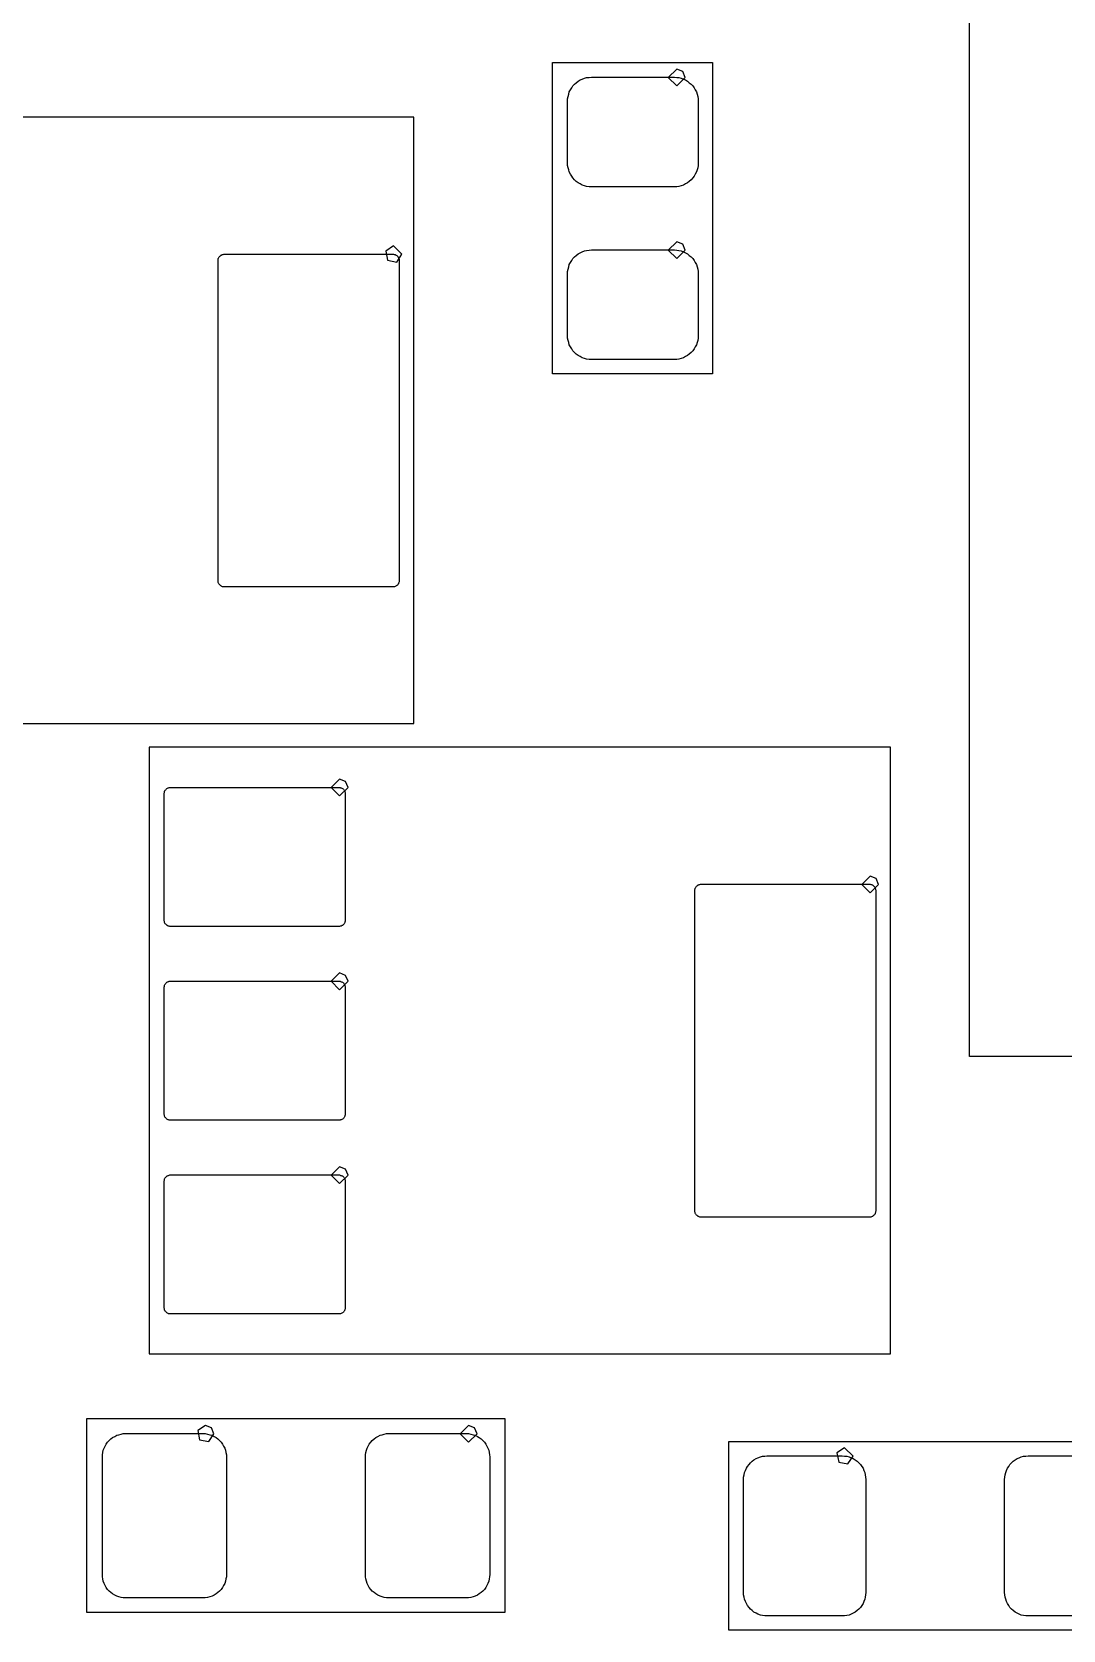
# Model space of a CAD drawing. Extents: x 114 to 258, y 8 to 198.
# Drawn here: x 125.92 to 138.16, y 138.95 to 157.92 of the extents above; entities that cross this region are included whole.
import ezdxf

# ---------------------------------------------------------------- set-up
doc = ezdxf.new("R2010")
doc.units = 0

msp = doc.modelspace()

# ---------------------------------------------------------------- linework, layer by layer
at = {"layer": 'Layer 1', "color": 7}
for points in [[(137.04824, 145.76024), (137.04824, 159.56006)], [(132.09778, 157.55854), (133.9977, 157.55854)], [(132.09778, 153.8603), (132.09778, 157.55854)], [(133.571488, 157.479978), (133.471488, 157.379978), (133.571488, 157.279978), (133.671488, 157.379978), (133.642199, 157.450689), (133.571488, 157.479978), (133.571488, 157.479978)], [(133.9977, 157.55854), (133.9977, 153.8603)], [(132.32384, 157.25628), (132.33908, 157.27914)], [(132.33908, 157.27914), (132.35686, 157.29946)], [(132.35686, 157.29946), (132.37718, 157.31724)], [(132.37718, 157.31724), (132.40004, 157.33502)], [(132.40004, 157.33502), (132.42544, 157.35026)], [(132.42544, 157.35026), (132.4483, 157.36042)], [(132.4483, 157.36042), (132.47624, 157.37058)], [(132.47624, 157.37058), (132.50164, 157.3782)], [(132.50164, 157.3782), (132.52958, 157.38074)], [(132.52958, 157.38074), (132.55752, 157.38328)], [(132.55752, 157.38328), (133.54304, 157.38328)], [(133.54304, 157.38328), (133.57098, 157.38074)], [(133.57098, 157.38074), (133.59638, 157.3782)], [(133.59638, 157.3782), (133.62432, 157.37058)], [(133.62432, 157.37058), (133.64972, 157.36042)], [(133.64972, 157.36042), (133.67512, 157.35026)], [(133.67512, 157.35026), (133.70052, 157.33502)], [(133.70052, 157.33502), (133.72084, 157.31724)], [(133.72084, 157.31724), (133.74116, 157.29946)], [(133.74116, 157.29946), (133.76148, 157.27914)], [(133.76148, 157.27914), (133.77672, 157.25628)], [(132.27558, 157.12674), (132.28066, 157.15468)], [(132.27558, 157.0988), (132.27558, 157.12674)], [(132.27558, 156.36474), (132.27558, 157.0988)], [(132.28066, 157.15468), (132.28828, 157.18262)], [(132.28828, 157.18262), (132.2959, 157.20802)], [(132.2959, 157.20802), (132.3086, 157.23342)], [(132.3086, 157.23342), (132.32384, 157.25628)], [(133.77672, 157.25628), (133.79196, 157.23342)], [(133.79196, 157.23342), (133.80466, 157.20802)], [(133.80466, 157.20802), (133.81228, 157.18262)], [(133.81228, 157.18262), (133.8199, 157.15468)], [(133.8199, 157.15468), (133.82498, 157.12674)], [(133.82498, 157.12674), (133.82498, 157.0988)], [(133.82498, 157.0988), (133.82498, 156.36474)], [(130.44932, 156.9083), (121.64822, 156.9083)], [(130.44932, 149.70994), (130.44932, 156.9083)], [(132.27558, 156.3368), (132.27558, 156.36474)], [(132.28066, 156.30886), (132.27558, 156.3368)], [(133.82498, 156.3368), (133.8199, 156.30886)], [(133.82498, 156.36474), (133.82498, 156.3368)], [(132.28828, 156.28346), (132.28066, 156.30886)], [(132.2959, 156.25806), (132.28828, 156.28346)], [(132.3086, 156.23266), (132.2959, 156.25806)], [(132.32384, 156.20726), (132.3086, 156.23266)], [(132.33908, 156.18694), (132.32384, 156.20726)], [(132.35686, 156.16408), (132.33908, 156.18694)], [(132.37718, 156.1463), (132.35686, 156.16408)], [(132.40004, 156.13106), (132.37718, 156.1463)], [(132.42544, 156.11582), (132.40004, 156.13106)], [(133.70052, 156.13106), (133.67512, 156.11582)], [(133.72084, 156.1463), (133.70052, 156.13106)], [(133.74116, 156.16408), (133.72084, 156.1463)], [(133.76148, 156.18694), (133.74116, 156.16408)], [(133.77672, 156.20726), (133.76148, 156.18694)], [(133.79196, 156.23266), (133.77672, 156.20726)], [(133.80466, 156.25806), (133.79196, 156.23266)], [(133.81228, 156.28346), (133.80466, 156.25806)], [(133.8199, 156.30886), (133.81228, 156.28346)], [(132.4483, 156.10312), (132.42544, 156.11582)], [(132.47624, 156.0955), (132.4483, 156.10312)], [(132.50164, 156.08788), (132.47624, 156.0955)], [(132.52958, 156.0828), (132.50164, 156.08788)], [(132.55752, 156.0828), (132.52958, 156.0828)], [(133.54304, 156.0828), (132.55752, 156.0828)], [(133.57098, 156.0828), (133.54304, 156.0828)], [(133.59638, 156.08788), (133.57098, 156.0828)], [(133.62432, 156.0955), (133.59638, 156.08788)], [(133.64972, 156.10312), (133.62432, 156.0955)], [(133.67512, 156.11582), (133.64972, 156.10312)], [(130.208782, 155.380922), (130.116394, 155.31919), (130.138071, 155.210211), (130.24705, 155.188534), (130.308782, 155.280922), (130.208782, 155.380922), (130.208782, 155.380922)], [(133.571488, 155.429944), (133.471488, 155.329944), (133.571488, 155.229944), (133.671488, 155.329944), (133.642199, 155.400655), (133.571488, 155.429944), (133.571488, 155.429944)], [(128.12522, 155.21412), (128.12776, 155.22174)], [(128.12522, 155.2065), (128.12522, 155.21412)], [(128.12522, 151.40666), (128.12522, 155.2065)], [(128.12776, 155.22936), (128.1303, 155.23698)], [(128.12776, 155.22174), (128.12776, 155.22936)], [(128.1303, 155.23698), (128.13284, 155.24206)], [(128.13284, 155.24206), (128.13792, 155.24968)], [(128.13792, 155.24968), (128.143, 155.25476)], [(128.143, 155.25476), (128.14808, 155.25984)], [(128.14808, 155.25984), (128.15316, 155.26492)], [(128.15316, 155.26492), (128.15824, 155.27)], [(128.15824, 155.27), (128.16586, 155.27254)], [(128.16586, 155.27254), (128.17094, 155.27762)], [(128.17094, 155.27762), (128.17856, 155.28016)], [(128.17856, 155.28016), (128.18618, 155.28016)], [(128.18618, 155.28016), (128.1938, 155.2827)], [(128.1938, 155.2827), (128.19888, 155.2827)], [(128.19888, 155.2827), (130.2004, 155.2827)], [(130.2004, 155.2827), (130.20802, 155.2827)], [(130.20802, 155.2827), (130.21564, 155.28016)], [(130.21564, 155.28016), (130.22072, 155.28016)], [(130.22072, 155.28016), (130.22834, 155.27762)], [(130.22834, 155.27762), (130.23596, 155.27254)], [(130.23596, 155.27254), (130.24104, 155.27)], [(130.24104, 155.27), (130.24866, 155.26492)], [(130.24866, 155.26492), (130.25374, 155.25984)], [(130.25374, 155.25984), (130.25882, 155.25476)], [(130.25882, 155.25476), (130.26136, 155.24968)], [(130.26136, 155.24968), (130.26644, 155.24206)], [(130.26644, 155.24206), (130.26898, 155.23698)], [(130.26898, 155.23698), (130.27152, 155.22936)], [(130.27152, 155.22936), (130.27406, 155.22174)], [(130.27406, 155.22174), (130.27406, 155.21412)], [(130.27406, 155.21412), (130.27406, 155.2065)], [(130.27406, 155.2065), (130.27406, 151.40666)], [(132.2959, 155.15824), (132.3086, 155.18364)], [(132.3086, 155.18364), (132.32384, 155.2065)], [(132.32384, 155.2065), (132.33908, 155.22936)], [(132.33908, 155.22936), (132.35686, 155.24968)], [(132.35686, 155.24968), (132.37718, 155.26746)], [(132.37718, 155.26746), (132.40004, 155.28524)], [(132.40004, 155.28524), (132.42544, 155.29794)], [(132.42544, 155.29794), (132.4483, 155.31064)], [(132.4483, 155.31064), (132.47624, 155.3208)], [(132.47624, 155.3208), (132.50164, 155.32588)], [(132.50164, 155.32588), (132.52958, 155.33096)], [(132.52958, 155.33096), (132.55752, 155.3335)], [(132.55752, 155.3335), (133.54304, 155.3335)], [(133.54304, 155.3335), (133.57098, 155.33096)], [(133.57098, 155.33096), (133.59638, 155.32588)], [(133.59638, 155.32588), (133.62432, 155.3208)], [(133.62432, 155.3208), (133.64972, 155.31064)], [(133.64972, 155.31064), (133.67512, 155.29794)], [(133.67512, 155.29794), (133.70052, 155.28524)], [(133.70052, 155.28524), (133.72084, 155.26746)], [(133.72084, 155.26746), (133.74116, 155.24968)], [(133.74116, 155.24968), (133.76148, 155.22936)], [(133.76148, 155.22936), (133.77672, 155.2065)], [(133.77672, 155.2065), (133.79196, 155.18364)], [(133.79196, 155.18364), (133.80466, 155.15824)], [(132.27558, 155.07696), (132.28066, 155.1049)], [(132.27558, 155.04902), (132.27558, 155.07696)], [(132.27558, 154.31496), (132.27558, 155.04902)], [(132.28066, 155.1049), (132.28828, 155.13284)], [(132.28828, 155.13284), (132.2959, 155.15824)], [(133.80466, 155.15824), (133.81228, 155.13284)], [(133.81228, 155.13284), (133.8199, 155.1049)], [(133.8199, 155.1049), (133.82498, 155.07696)], [(133.82498, 155.07696), (133.82498, 155.04902)], [(133.82498, 155.04902), (133.82498, 154.31496)], [(132.27558, 154.28702), (132.27558, 154.31496)], [(132.28066, 154.25908), (132.27558, 154.28702)], [(132.28828, 154.23368), (132.28066, 154.25908)], [(132.2959, 154.20574), (132.28828, 154.23368)], [(133.81228, 154.23368), (133.80466, 154.20574)], [(133.8199, 154.25908), (133.81228, 154.23368)], [(133.82498, 154.28702), (133.8199, 154.25908)], [(133.82498, 154.31496), (133.82498, 154.28702)], [(132.3086, 154.18288), (132.2959, 154.20574)], [(132.32384, 154.15748), (132.3086, 154.18288)], [(132.33908, 154.13462), (132.32384, 154.15748)], [(132.35686, 154.1143), (132.33908, 154.13462)], [(132.37718, 154.09652), (132.35686, 154.1143)], [(132.40004, 154.08128), (132.37718, 154.09652)], [(132.42544, 154.06604), (132.40004, 154.08128)], [(132.4483, 154.05334), (132.42544, 154.06604)], [(132.47624, 154.04572), (132.4483, 154.05334)], [(132.50164, 154.0381), (132.47624, 154.04572)], [(132.52958, 154.03302), (132.50164, 154.0381)], [(133.59638, 154.0381), (133.57098, 154.03302)], [(133.62432, 154.04572), (133.59638, 154.0381)], [(133.64972, 154.05334), (133.62432, 154.04572)], [(133.67512, 154.06604), (133.64972, 154.05334)], [(133.70052, 154.08128), (133.67512, 154.06604)], [(133.72084, 154.09652), (133.70052, 154.08128)], [(133.74116, 154.1143), (133.72084, 154.09652)], [(133.76148, 154.13462), (133.74116, 154.1143)], [(133.77672, 154.15748), (133.76148, 154.13462)], [(133.79196, 154.18288), (133.77672, 154.15748)], [(133.80466, 154.20574), (133.79196, 154.18288)], [(133.9977, 153.8603), (132.09778, 153.8603)], [(132.55752, 154.03302), (132.52958, 154.03302)], [(133.54304, 154.03302), (132.55752, 154.03302)], [(133.57098, 154.03302), (133.54304, 154.03302)], [(128.12522, 151.39904), (128.12522, 151.40666)], [(128.12776, 151.39396), (128.12522, 151.39904)], [(128.12776, 151.38634), (128.12776, 151.39396)], [(128.1303, 151.37872), (128.12776, 151.38634)], [(130.27152, 151.38634), (130.26898, 151.37872)], [(130.27406, 151.39396), (130.27152, 151.38634)], [(130.27406, 151.40666), (130.27406, 151.39904)], [(130.27406, 151.39904), (130.27406, 151.39396)], [(128.13284, 151.3711), (128.1303, 151.37872)], [(128.13792, 151.36602), (128.13284, 151.3711)], [(128.143, 151.36094), (128.13792, 151.36602)], [(128.14808, 151.35332), (128.143, 151.36094)], [(128.15316, 151.34824), (128.14808, 151.35332)], [(128.15824, 151.3457), (128.15316, 151.34824)], [(128.16586, 151.34062), (128.15824, 151.3457)], [(128.17094, 151.33808), (128.16586, 151.34062)], [(128.17856, 151.33554), (128.17094, 151.33808)], [(128.18618, 151.333), (128.17856, 151.33554)], [(128.1938, 151.333), (128.18618, 151.333)], [(128.19888, 151.333), (128.1938, 151.333)], [(130.2004, 151.333), (128.19888, 151.333)], [(130.20802, 151.333), (130.2004, 151.333)], [(130.21564, 151.333), (130.20802, 151.333)], [(130.22072, 151.33554), (130.21564, 151.333)], [(130.22834, 151.33808), (130.22072, 151.33554)], [(130.23596, 151.34062), (130.22834, 151.33808)], [(130.24104, 151.3457), (130.23596, 151.34062)], [(130.24866, 151.34824), (130.24104, 151.3457)], [(130.25374, 151.35332), (130.24866, 151.34824)], [(130.25882, 151.36094), (130.25374, 151.35332)], [(130.26136, 151.36602), (130.25882, 151.36094)], [(130.26644, 151.3711), (130.26136, 151.36602)], [(130.26898, 151.37872), (130.26644, 151.3711)], [(121.64822, 149.70994), (130.44932, 149.70994)], [(136.10844, 149.43054), (127.30734, 149.43054)], [(127.30734, 149.43054), (127.30734, 142.22964)], [(136.10844, 142.22964), (136.10844, 149.43054)], [(127.49276, 148.91238), (127.49784, 148.92)], [(127.49784, 148.92), (127.50292, 148.92508)], [(127.50292, 148.92508), (127.508, 148.93016)], [(127.508, 148.93016), (127.51308, 148.93524)], [(127.51308, 148.93524), (127.51816, 148.94032)], [(127.51816, 148.94032), (127.52578, 148.94286)], [(127.52578, 148.94286), (127.53086, 148.94794)], [(127.53086, 148.94794), (127.53848, 148.94794)], [(127.53848, 148.94794), (127.5461, 148.95048)], [(127.5461, 148.95048), (127.55372, 148.95302)], [(127.55372, 148.95302), (127.56134, 148.95302)], [(127.56134, 148.95302), (129.56032, 148.95302)], [(129.568702, 149.050988), (129.468702, 148.950988), (129.568702, 148.850988), (129.668702, 148.950988), (129.639413, 149.021699), (129.568702, 149.050988), (129.568702, 149.050988)], [(129.56032, 148.95302), (129.56794, 148.95302)], [(129.56794, 148.95302), (129.57556, 148.95048)], [(129.57556, 148.95048), (129.58064, 148.94794)], [(129.58064, 148.94794), (129.58826, 148.94794)], [(129.58826, 148.94794), (129.59588, 148.94286)], [(129.59588, 148.94286), (129.60096, 148.94032)], [(129.60096, 148.94032), (129.60858, 148.93524)], [(129.60858, 148.93524), (129.61366, 148.93016)], [(129.61366, 148.93016), (129.61874, 148.92508)], [(129.61874, 148.92508), (129.62128, 148.92)], [(129.62128, 148.92), (129.62636, 148.91238)], [(127.48514, 148.88444), (127.48768, 148.89206)], [(127.48514, 148.87682), (127.48514, 148.88444)], [(127.48514, 147.37822), (127.48514, 148.87682)], [(127.48768, 148.89968), (127.49022, 148.9073)], [(127.48768, 148.89206), (127.48768, 148.89968)], [(127.49022, 148.9073), (127.49276, 148.91238)], [(129.62636, 148.91238), (129.6289, 148.9073)], [(129.6289, 148.9073), (129.63144, 148.89968)], [(129.63144, 148.89968), (129.63398, 148.89206)], [(129.63398, 148.89206), (129.63398, 148.88444)], [(129.63398, 148.88444), (129.63398, 148.87682)], [(129.63398, 148.87682), (129.63398, 147.37822)], [(133.80212, 147.77446), (133.8072, 147.77954)], [(133.8072, 147.77954), (133.81228, 147.78462)], [(133.81228, 147.78462), (133.81736, 147.7897)], [(133.81736, 147.7897), (133.82498, 147.79478)], [(133.82498, 147.79478), (133.8326, 147.79732)], [(133.8326, 147.79732), (133.83768, 147.79986)], [(133.83768, 147.79986), (133.8453, 147.79986)], [(133.8453, 147.79986), (133.85292, 147.8024)], [(133.85292, 147.8024), (133.86054, 147.8024)], [(133.86054, 147.8024), (135.85952, 147.8024)], [(135.868664, 147.900876), (135.768664, 147.800876), (135.868664, 147.700876), (135.968664, 147.800876), (135.939375, 147.871587), (135.868664, 147.900876), (135.868664, 147.900876)], [(135.85952, 147.8024), (135.86714, 147.8024)], [(135.86714, 147.8024), (135.87476, 147.79986)], [(135.87476, 147.79986), (135.88238, 147.79986)], [(135.88238, 147.79986), (135.89, 147.79732)], [(135.89, 147.79732), (135.89508, 147.79478)], [(135.89508, 147.79478), (135.9027, 147.7897)], [(135.9027, 147.7897), (135.90778, 147.78462)], [(135.90778, 147.78462), (135.91286, 147.77954)], [(135.91286, 147.77954), (135.91794, 147.77446)], [(133.78434, 147.73382), (133.78688, 147.74144)], [(133.78434, 147.7262), (133.78434, 147.73382)], [(133.78434, 143.92636), (133.78434, 147.7262)], [(133.78688, 147.74144), (133.78942, 147.74906)], [(133.78942, 147.74906), (133.79196, 147.75668)], [(133.79196, 147.75668), (133.7945, 147.76176)], [(133.7945, 147.76176), (133.79704, 147.76938)], [(133.79704, 147.76938), (133.80212, 147.77446)], [(135.91794, 147.77446), (135.92302, 147.76938)], [(135.92302, 147.76938), (135.92556, 147.76176)], [(135.92556, 147.76176), (135.9281, 147.75668)], [(135.9281, 147.75668), (135.93064, 147.74906)], [(135.93064, 147.74906), (135.93318, 147.74144)], [(135.93318, 147.74144), (135.93572, 147.73382)], [(135.93572, 147.73382), (135.93572, 147.7262)], [(135.93572, 147.7262), (135.93572, 143.92636)], [(127.48514, 147.3706), (127.48514, 147.37822)], [(127.48768, 147.36298), (127.48514, 147.3706)], [(127.48768, 147.35536), (127.48768, 147.36298)], [(127.49022, 147.34774), (127.48768, 147.35536)], [(127.49276, 147.34266), (127.49022, 147.34774)], [(127.49784, 147.33504), (127.49276, 147.34266)], [(127.50292, 147.32996), (127.49784, 147.33504)], [(127.508, 147.32488), (127.50292, 147.32996)], [(127.51308, 147.3198), (127.508, 147.32488)], [(127.51816, 147.31472), (127.51308, 147.3198)], [(127.52578, 147.31218), (127.51816, 147.31472)], [(127.53086, 147.3071), (127.52578, 147.31218)], [(127.53848, 147.30456), (127.53086, 147.3071)], [(127.5461, 147.30456), (127.53848, 147.30456)], [(127.55372, 147.30202), (127.5461, 147.30456)], [(127.56134, 147.30202), (127.55372, 147.30202)], [(129.56032, 147.30202), (127.56134, 147.30202)], [(129.56794, 147.30202), (129.56032, 147.30202)], [(129.57556, 147.30456), (129.56794, 147.30202)], [(129.58064, 147.30456), (129.57556, 147.30456)], [(129.58826, 147.3071), (129.58064, 147.30456)], [(129.59588, 147.31218), (129.58826, 147.3071)], [(129.60096, 147.31472), (129.59588, 147.31218)], [(129.60858, 147.3198), (129.60096, 147.31472)], [(129.61366, 147.32488), (129.60858, 147.3198)], [(129.61874, 147.32996), (129.61366, 147.32488)], [(129.62128, 147.33504), (129.61874, 147.32996)], [(129.62636, 147.34266), (129.62128, 147.33504)], [(129.6289, 147.34774), (129.62636, 147.34266)], [(129.63144, 147.35536), (129.6289, 147.34774)], [(129.63398, 147.36298), (129.63144, 147.35536)], [(129.63398, 147.37822), (129.63398, 147.3706)], [(129.63398, 147.3706), (129.63398, 147.36298)], [(127.51308, 146.63654), (127.51816, 146.63908)], [(127.51816, 146.63908), (127.52578, 146.64416)], [(127.52578, 146.64416), (127.53086, 146.6467)], [(127.53086, 146.6467), (127.53848, 146.64924)], [(127.53848, 146.64924), (127.5461, 146.65178)], [(127.5461, 146.65178), (127.55372, 146.65178)], [(127.55372, 146.65178), (127.56134, 146.65178)], [(127.56134, 146.65178), (129.56032, 146.65178)], [(129.568702, 146.751018), (129.468702, 146.651018), (129.568702, 146.551018), (129.668702, 146.651018), (129.639413, 146.721729), (129.568702, 146.751018), (129.568702, 146.751018)], [(129.56032, 146.65178), (129.56794, 146.65178)], [(129.56794, 146.65178), (129.57556, 146.65178)], [(129.57556, 146.65178), (129.58064, 146.64924)], [(129.58064, 146.64924), (129.58826, 146.6467)], [(129.58826, 146.6467), (129.59588, 146.64416)], [(129.59588, 146.64416), (129.60096, 146.63908)], [(129.60096, 146.63908), (129.60858, 146.63654)], [(127.48514, 146.58574), (127.48768, 146.59082)], [(127.48514, 146.57812), (127.48514, 146.58574)], [(127.48514, 145.07698), (127.48514, 146.57812)], [(127.48768, 146.59844), (127.49022, 146.60606)], [(127.48768, 146.59082), (127.48768, 146.59844)], [(127.49022, 146.60606), (127.49276, 146.61368)], [(127.49276, 146.61368), (127.49784, 146.61876)], [(127.49784, 146.61876), (127.50292, 146.62384)], [(127.50292, 146.62384), (127.508, 146.63146)], [(127.508, 146.63146), (127.51308, 146.63654)], [(129.60858, 146.63654), (129.61366, 146.63146)], [(129.61366, 146.63146), (129.61874, 146.62384)], [(129.61874, 146.62384), (129.62128, 146.61876)], [(129.62128, 146.61876), (129.62636, 146.61368)], [(129.62636, 146.61368), (129.6289, 146.60606)], [(129.6289, 146.60606), (129.63144, 146.59844)], [(129.63144, 146.59844), (129.63398, 146.59082)], [(129.63398, 146.59082), (129.63398, 146.58574)], [(129.63398, 146.58574), (129.63398, 146.57812)], [(129.63398, 146.57812), (129.63398, 145.07698)], [(143.74876, 145.76024), (137.04824, 145.76024)], [(127.48514, 145.06936), (127.48514, 145.07698)], [(127.48768, 145.06174), (127.48514, 145.06936)], [(127.48768, 145.05666), (127.48768, 145.06174)], [(127.49022, 145.04904), (127.48768, 145.05666)], [(127.49276, 145.04142), (127.49022, 145.04904)], [(127.49784, 145.03634), (127.49276, 145.04142)], [(127.50292, 145.02872), (127.49784, 145.03634)], [(127.508, 145.02364), (127.50292, 145.02872)], [(127.51308, 145.01856), (127.508, 145.02364)], [(127.51816, 145.01602), (127.51308, 145.01856)], [(127.52578, 145.01094), (127.51816, 145.01602)], [(127.53086, 145.0084), (127.52578, 145.01094)], [(127.53848, 145.00586), (127.53086, 145.0084)], [(127.5461, 145.00332), (127.53848, 145.00586)], [(127.55372, 145.00332), (127.5461, 145.00332)], [(127.56134, 145.00332), (127.55372, 145.00332)], [(129.56032, 145.00332), (127.56134, 145.00332)], [(129.56794, 145.00332), (129.56032, 145.00332)], [(129.57556, 145.00332), (129.56794, 145.00332)], [(129.58064, 145.00586), (129.57556, 145.00332)], [(129.58826, 145.0084), (129.58064, 145.00586)], [(129.59588, 145.01094), (129.58826, 145.0084)], [(129.60096, 145.01602), (129.59588, 145.01094)], [(129.60858, 145.01856), (129.60096, 145.01602)], [(129.61366, 145.02364), (129.60858, 145.01856)], [(129.61874, 145.02872), (129.61366, 145.02364)], [(129.62128, 145.03634), (129.61874, 145.02872)], [(129.62636, 145.04142), (129.62128, 145.03634)], [(129.6289, 145.04904), (129.62636, 145.04142)], [(129.63144, 145.05666), (129.6289, 145.04904)], [(129.63398, 145.06174), (129.63144, 145.05666)], [(129.63398, 145.07698), (129.63398, 145.06936)], [(129.63398, 145.06936), (129.63398, 145.06174)], [(129.568702, 144.450794), (129.468702, 144.350794), (129.568702, 144.250794), (129.668702, 144.350794), (129.639413, 144.421505), (129.568702, 144.450794), (129.568702, 144.450794)], [(127.48514, 144.2845), (127.48768, 144.29212)], [(127.48514, 144.27688), (127.48514, 144.2845)], [(127.48514, 142.77828), (127.48514, 144.27688)], [(127.48768, 144.29974), (127.49022, 144.30736)], [(127.48768, 144.29212), (127.48768, 144.29974)], [(127.49022, 144.30736), (127.49276, 144.31244)], [(127.49276, 144.31244), (127.49784, 144.32006)], [(127.49784, 144.32006), (127.50292, 144.32514)], [(127.50292, 144.32514), (127.508, 144.33022)], [(127.508, 144.33022), (127.51308, 144.3353)], [(127.51308, 144.3353), (127.51816, 144.34038)], [(127.51816, 144.34038), (127.52578, 144.34292)], [(127.52578, 144.34292), (127.53086, 144.34546)], [(127.53086, 144.34546), (127.53848, 144.348)], [(127.53848, 144.348), (127.5461, 144.35054)], [(127.5461, 144.35054), (127.55372, 144.35308)], [(127.55372, 144.35308), (127.56134, 144.35308)], [(127.56134, 144.35308), (129.56032, 144.35308)], [(129.56032, 144.35308), (129.56794, 144.35308)], [(129.56794, 144.35308), (129.57556, 144.35054)], [(129.57556, 144.35054), (129.58064, 144.348)], [(129.58064, 144.348), (129.58826, 144.34546)], [(129.58826, 144.34546), (129.59588, 144.34292)], [(129.59588, 144.34292), (129.60096, 144.34038)], [(129.60096, 144.34038), (129.60858, 144.3353)], [(129.60858, 144.3353), (129.61366, 144.33022)], [(129.61366, 144.33022), (129.61874, 144.32514)], [(129.61874, 144.32514), (129.62128, 144.32006)], [(129.62128, 144.32006), (129.62636, 144.31244)], [(129.62636, 144.31244), (129.6289, 144.30736)], [(129.6289, 144.30736), (129.63144, 144.29974)], [(129.63144, 144.29974), (129.63398, 144.29212)], [(129.63398, 144.29212), (129.63398, 144.2845)], [(129.63398, 144.2845), (129.63398, 144.27688)], [(129.63398, 144.27688), (129.63398, 142.77828)], [(133.78434, 143.92128), (133.78434, 143.92636)], [(133.78688, 143.91366), (133.78434, 143.92128)], [(133.78942, 143.90604), (133.78688, 143.91366)], [(133.79196, 143.89842), (133.78942, 143.90604)], [(133.7945, 143.8908), (133.79196, 143.89842)], [(133.79704, 143.88572), (133.7945, 143.8908)], [(133.80212, 143.88064), (133.79704, 143.88572)], [(133.8072, 143.87556), (133.80212, 143.88064)], [(133.81228, 143.87048), (133.8072, 143.87556)], [(133.81736, 143.8654), (133.81228, 143.87048)], [(133.82498, 143.86032), (133.81736, 143.8654)], [(133.8326, 143.85778), (133.82498, 143.86032)], [(133.83768, 143.85524), (133.8326, 143.85778)], [(133.8453, 143.8527), (133.83768, 143.85524)], [(133.85292, 143.8527), (133.8453, 143.8527)], [(133.86054, 143.8527), (133.85292, 143.8527)], [(135.85952, 143.8527), (133.86054, 143.8527)], [(135.86714, 143.8527), (135.85952, 143.8527)], [(135.87476, 143.8527), (135.86714, 143.8527)], [(135.88238, 143.85524), (135.87476, 143.8527)], [(135.89, 143.85778), (135.88238, 143.85524)], [(135.89508, 143.86032), (135.89, 143.85778)], [(135.9027, 143.8654), (135.89508, 143.86032)], [(135.90778, 143.87048), (135.9027, 143.8654)], [(135.91286, 143.87556), (135.90778, 143.87048)], [(135.91794, 143.88064), (135.91286, 143.87556)], [(135.92302, 143.88572), (135.91794, 143.88064)], [(135.92556, 143.8908), (135.92302, 143.88572)], [(135.9281, 143.89842), (135.92556, 143.8908)], [(135.93064, 143.90604), (135.9281, 143.89842)], [(135.93318, 143.91366), (135.93064, 143.90604)], [(135.93572, 143.92128), (135.93318, 143.91366)], [(135.93572, 143.92636), (135.93572, 143.92128)], [(127.48514, 142.77066), (127.48514, 142.77828)], [(127.48768, 142.76304), (127.48514, 142.77066)], [(127.48768, 142.75542), (127.48768, 142.76304)], [(127.49022, 142.7478), (127.48768, 142.75542)], [(127.49276, 142.74272), (127.49022, 142.7478)], [(127.49784, 142.7351), (127.49276, 142.74272)], [(127.50292, 142.73002), (127.49784, 142.7351)], [(127.508, 142.72494), (127.50292, 142.73002)], [(127.51308, 142.71986), (127.508, 142.72494)], [(127.51816, 142.71478), (127.51308, 142.71986)], [(127.52578, 142.71224), (127.51816, 142.71478)], [(127.53086, 142.70716), (127.52578, 142.71224)], [(127.53848, 142.70462), (127.53086, 142.70716)], [(127.5461, 142.70462), (127.53848, 142.70462)], [(127.55372, 142.70208), (127.5461, 142.70462)], [(127.56134, 142.70208), (127.55372, 142.70208)], [(129.56032, 142.70208), (127.56134, 142.70208)], [(129.56794, 142.70208), (129.56032, 142.70208)], [(129.57556, 142.70462), (129.56794, 142.70208)], [(129.58064, 142.70462), (129.57556, 142.70462)], [(129.58826, 142.70716), (129.58064, 142.70462)], [(129.59588, 142.71224), (129.58826, 142.70716)], [(129.60096, 142.71478), (129.59588, 142.71224)], [(129.60858, 142.71986), (129.60096, 142.71478)], [(129.61366, 142.72494), (129.60858, 142.71986)], [(129.61874, 142.73002), (129.61366, 142.72494)], [(129.62128, 142.7351), (129.61874, 142.73002)], [(129.62636, 142.74272), (129.62128, 142.7351)], [(129.6289, 142.7478), (129.62636, 142.74272)], [(129.63144, 142.75542), (129.6289, 142.7478)], [(129.63398, 142.76304), (129.63144, 142.75542)], [(129.63398, 142.77828), (129.63398, 142.77066)], [(129.63398, 142.77066), (129.63398, 142.76304)], [(127.30734, 142.22964), (136.10844, 142.22964)], [(126.5682, 139.15878), (126.5682, 141.46002)], [(126.5682, 141.46002), (131.52882, 141.46002)], [(127.97536, 141.379934), (127.882972, 141.318202), (127.904649, 141.209223), (128.013628, 141.187546), (128.07536, 141.279934), (128.046071, 141.350645), (127.97536, 141.379934), (127.97536, 141.379934)], [(131.100322, 141.379934), (131.000322, 141.279934), (131.100322, 141.179934), (131.200322, 141.279934), (131.171033, 141.350645), (131.100322, 141.379934), (131.100322, 141.379934)], [(131.52882, 141.46002), (131.52882, 139.15878)], [(126.7841, 141.1349), (126.7968, 141.15776)], [(126.7968, 141.15776), (126.81204, 141.18062)], [(126.81204, 141.18062), (126.83236, 141.20094)], [(126.83236, 141.20094), (126.85268, 141.21872)], [(126.85268, 141.21872), (126.873, 141.2365)], [(126.873, 141.2365), (126.8984, 141.2492)], [(126.8984, 141.2492), (126.92126, 141.2619)], [(126.92126, 141.2619), (126.94666, 141.26952)], [(126.94666, 141.26952), (126.9746, 141.27714)], [(126.9746, 141.27714), (127, 141.28222)], [(127, 141.28222), (127.02794, 141.28222)], [(127.02794, 141.28222), (127.94742, 141.28222)], [(127.94742, 141.28222), (127.97282, 141.28222)], [(127.97282, 141.28222), (128.00076, 141.27714)], [(128.00076, 141.27714), (128.0287, 141.26952)], [(128.0287, 141.26952), (128.0541, 141.2619)], [(128.0541, 141.2619), (128.07696, 141.2492)], [(128.07696, 141.2492), (128.10236, 141.2365)], [(128.10236, 141.2365), (128.12268, 141.21872)], [(128.12268, 141.21872), (128.143, 141.20094)], [(128.143, 141.20094), (128.16078, 141.18062)], [(128.16078, 141.18062), (128.17856, 141.15776)], [(128.17856, 141.15776), (128.19126, 141.1349)], [(129.9083, 141.1349), (129.921, 141.15776)], [(129.921, 141.15776), (129.93878, 141.18062)], [(129.93878, 141.18062), (129.95656, 141.20094)], [(129.95656, 141.20094), (129.97688, 141.21872)], [(129.97688, 141.21872), (129.99974, 141.2365)], [(129.99974, 141.2365), (130.0226, 141.2492)], [(130.0226, 141.2492), (130.048, 141.2619)], [(130.048, 141.2619), (130.0734, 141.26952)], [(130.0734, 141.26952), (130.0988, 141.27714)], [(130.0988, 141.27714), (130.12674, 141.28222)], [(130.12674, 141.28222), (130.15214, 141.28222)], [(130.15214, 141.28222), (131.07162, 141.28222)], [(131.07162, 141.28222), (131.09956, 141.28222)], [(131.09956, 141.28222), (131.12496, 141.27714)], [(131.12496, 141.27714), (131.1529, 141.26952)], [(131.1529, 141.26952), (131.1783, 141.2619)], [(131.1783, 141.2619), (131.2037, 141.2492)], [(131.2037, 141.2492), (131.22656, 141.2365)], [(131.22656, 141.2365), (131.24942, 141.21872)], [(131.24942, 141.21872), (131.26974, 141.20094)], [(131.26974, 141.20094), (131.28752, 141.18062)], [(131.28752, 141.18062), (131.30276, 141.15776)], [(131.30276, 141.15776), (131.318, 141.1349)], [(134.1882, 138.9505), (134.1882, 141.18824)], [(134.1882, 141.18824), (139.08786, 141.18824)], [(126.75108, 141.03076), (126.75616, 141.0587)], [(126.75108, 141.00536), (126.75108, 141.03076)], [(126.75108, 139.6109), (126.75108, 141.00536)], [(126.75616, 141.0587), (126.76124, 141.0841)], [(126.76124, 141.0841), (126.7714, 141.1095)], [(126.7714, 141.1095), (126.7841, 141.1349)], [(128.19126, 141.1349), (128.20396, 141.1095)], [(128.20396, 141.1095), (128.21412, 141.0841)], [(128.21412, 141.0841), (128.2192, 141.0587)], [(128.2192, 141.0587), (128.22428, 141.03076)], [(128.22428, 141.03076), (128.22428, 141.00536)], [(128.22428, 141.00536), (128.22428, 139.6109)], [(129.87528, 141.03076), (129.88036, 141.0587)], [(129.87528, 141.00536), (129.87528, 141.03076)], [(129.87528, 139.6109), (129.87528, 141.00536)], [(129.88036, 141.0587), (129.88798, 141.0841)], [(129.88798, 141.0841), (129.8956, 141.1095)], [(129.8956, 141.1095), (129.9083, 141.1349)], [(131.318, 141.1349), (131.32816, 141.1095)], [(131.32816, 141.1095), (131.33832, 141.0841)], [(131.33832, 141.0841), (131.34594, 141.0587)], [(131.34594, 141.0587), (131.34848, 141.03076)], [(131.34848, 141.03076), (131.35102, 141.00536)], [(131.35102, 141.00536), (131.35102, 139.6109)], [(134.44728, 140.93678), (134.4676, 140.95456)], [(134.4676, 140.95456), (134.48792, 140.9698)], [(134.48792, 140.9698), (134.51332, 140.98504)], [(134.51332, 140.98504), (134.53618, 140.9952)], [(134.53618, 140.9952), (134.56412, 141.00536)], [(134.56412, 141.00536), (134.58952, 141.01298)], [(134.58952, 141.01298), (134.61746, 141.01552)], [(134.61746, 141.01552), (134.64286, 141.01806)], [(134.64286, 141.01806), (135.53694, 141.01806)], [(135.56488, 141.115012), (135.472492, 141.05328), (135.494169, 140.944301), (135.603148, 140.922624), (135.66488, 141.015012), (135.56488, 141.115012), (135.56488, 141.115012)], [(135.53694, 141.01806), (135.56234, 141.01552)], [(135.56234, 141.01552), (135.59028, 141.01298)], [(135.59028, 141.01298), (135.61822, 141.00536)], [(135.61822, 141.00536), (135.64362, 140.9952)], [(135.64362, 140.9952), (135.66648, 140.98504)], [(135.66648, 140.98504), (135.69188, 140.9698)], [(135.69188, 140.9698), (135.7122, 140.95456)], [(135.7122, 140.95456), (135.73252, 140.93678)], [(137.54608, 140.93678), (137.5664, 140.95456)], [(137.5664, 140.95456), (137.58926, 140.9698)], [(137.58926, 140.9698), (137.61212, 140.98504)], [(137.61212, 140.98504), (137.63752, 140.9952)], [(137.63752, 140.9952), (137.66292, 141.00536)], [(137.66292, 141.00536), (137.68832, 141.01298)], [(137.68832, 141.01298), (137.71626, 141.01552)], [(137.71626, 141.01552), (137.7442, 141.01806)], [(137.7442, 141.01806), (138.63574, 141.01806)], [(134.366, 140.7666), (134.37108, 140.792)], [(134.366, 140.73866), (134.366, 140.7666)], [(134.37108, 140.792), (134.37616, 140.81994)], [(134.37616, 140.81994), (134.38632, 140.84534)], [(134.38632, 140.84534), (134.39902, 140.87074)], [(134.39902, 140.87074), (134.41172, 140.8936)], [(134.41172, 140.8936), (134.4295, 140.91646)], [(134.4295, 140.91646), (134.44728, 140.93678)], [(135.73252, 140.93678), (135.75284, 140.91646)], [(135.75284, 140.91646), (135.76808, 140.8936)], [(135.76808, 140.8936), (135.78332, 140.87074)], [(135.78332, 140.87074), (135.79348, 140.84534)], [(135.79348, 140.84534), (135.80364, 140.81994)], [(135.80364, 140.81994), (135.80872, 140.792)], [(135.80872, 140.792), (135.8138, 140.7666)], [(135.8138, 140.7666), (135.81634, 140.73866)], [(137.4648, 140.73866), (137.46734, 140.7666)], [(137.46734, 140.7666), (137.46988, 140.792)], [(137.46988, 140.792), (137.4775, 140.81994)], [(137.4775, 140.81994), (137.48512, 140.84534)], [(137.48512, 140.84534), (137.49782, 140.87074)], [(137.49782, 140.87074), (137.51306, 140.8936)], [(137.51306, 140.8936), (137.5283, 140.91646)], [(137.5283, 140.91646), (137.54608, 140.93678)], [(134.366, 139.395), (134.366, 140.73866)], [(135.81634, 140.73866), (135.81634, 139.395)], [(137.4648, 139.395), (137.4648, 140.73866)], [(126.75108, 139.58296), (126.75108, 139.6109)], [(126.75616, 139.55756), (126.75108, 139.58296)], [(126.76124, 139.52962), (126.75616, 139.55756)], [(126.7714, 139.50422), (126.76124, 139.52962)], [(126.7841, 139.47882), (126.7714, 139.50422)], [(126.7968, 139.45596), (126.7841, 139.47882)], [(126.81204, 139.4331), (126.7968, 139.45596)], [(126.83236, 139.41278), (126.81204, 139.4331)], [(128.16078, 139.4331), (128.143, 139.41278)], [(128.17856, 139.45596), (128.16078, 139.4331)], [(128.19126, 139.47882), (128.17856, 139.45596)], [(128.20396, 139.50422), (128.19126, 139.47882)], [(128.21412, 139.52962), (128.20396, 139.50422)], [(128.2192, 139.55756), (128.21412, 139.52962)], [(128.22428, 139.58296), (128.2192, 139.55756)], [(128.22428, 139.6109), (128.22428, 139.58296)], [(129.87528, 139.58296), (129.87528, 139.6109)], [(129.88036, 139.55756), (129.87528, 139.58296)], [(129.88798, 139.52962), (129.88036, 139.55756)], [(129.8956, 139.50422), (129.88798, 139.52962)], [(129.9083, 139.47882), (129.8956, 139.50422)], [(129.921, 139.45596), (129.9083, 139.47882)], [(129.93878, 139.4331), (129.921, 139.45596)], [(129.95656, 139.41278), (129.93878, 139.4331)], [(131.28752, 139.4331), (131.26974, 139.41278)], [(131.30276, 139.45596), (131.28752, 139.4331)], [(131.318, 139.47882), (131.30276, 139.45596)], [(131.32816, 139.50422), (131.318, 139.47882)], [(131.33832, 139.52962), (131.32816, 139.50422)], [(131.34594, 139.55756), (131.33832, 139.52962)], [(131.34848, 139.58296), (131.34594, 139.55756)], [(131.35102, 139.6109), (131.34848, 139.58296)], [(126.85268, 139.395), (126.83236, 139.41278)], [(126.873, 139.37976), (126.85268, 139.395)], [(126.8984, 139.36452), (126.873, 139.37976)], [(126.92126, 139.35436), (126.8984, 139.36452)], [(126.94666, 139.3442), (126.92126, 139.35436)], [(126.9746, 139.33658), (126.94666, 139.3442)], [(127, 139.33404), (126.9746, 139.33658)], [(127.02794, 139.3315), (127, 139.33404)], [(127.94742, 139.3315), (127.02794, 139.3315)], [(127.97282, 139.33404), (127.94742, 139.3315)], [(128.00076, 139.33658), (127.97282, 139.33404)], [(128.0287, 139.3442), (128.00076, 139.33658)], [(128.0541, 139.35436), (128.0287, 139.3442)], [(128.07696, 139.36452), (128.0541, 139.35436)], [(128.10236, 139.37976), (128.07696, 139.36452)], [(128.12268, 139.395), (128.10236, 139.37976)], [(128.143, 139.41278), (128.12268, 139.395)], [(129.97688, 139.395), (129.95656, 139.41278)], [(129.99974, 139.37976), (129.97688, 139.395)], [(130.0226, 139.36452), (129.99974, 139.37976)], [(130.048, 139.35436), (130.0226, 139.36452)], [(130.0734, 139.3442), (130.048, 139.35436)], [(130.0988, 139.33658), (130.0734, 139.3442)], [(130.12674, 139.33404), (130.0988, 139.33658)], [(130.15214, 139.3315), (130.12674, 139.33404)], [(131.07162, 139.3315), (130.15214, 139.3315)], [(131.09956, 139.33404), (131.07162, 139.3315)], [(131.12496, 139.33658), (131.09956, 139.33404)], [(131.1529, 139.3442), (131.12496, 139.33658)], [(131.1783, 139.35436), (131.1529, 139.3442)], [(131.2037, 139.36452), (131.1783, 139.35436)], [(131.22656, 139.37976), (131.2037, 139.36452)], [(131.24942, 139.395), (131.22656, 139.37976)], [(131.26974, 139.41278), (131.24942, 139.395)], [(134.366, 139.3696), (134.366, 139.395)], [(134.37108, 139.34166), (134.366, 139.3696)], [(134.37616, 139.31626), (134.37108, 139.34166)], [(134.38632, 139.28832), (134.37616, 139.31626)], [(134.39902, 139.26546), (134.38632, 139.28832)], [(134.41172, 139.2426), (134.39902, 139.26546)], [(134.4295, 139.21974), (134.41172, 139.2426)], [(135.76808, 139.2426), (135.75284, 139.21974)], [(135.78332, 139.26546), (135.76808, 139.2426)], [(135.79348, 139.28832), (135.78332, 139.26546)], [(135.80364, 139.31626), (135.79348, 139.28832)], [(135.80872, 139.34166), (135.80364, 139.31626)], [(135.8138, 139.3696), (135.80872, 139.34166)], [(135.81634, 139.395), (135.8138, 139.3696)], [(137.46734, 139.3696), (137.4648, 139.395)], [(137.46988, 139.34166), (137.46734, 139.3696)], [(137.4775, 139.31626), (137.46988, 139.34166)], [(137.48512, 139.28832), (137.4775, 139.31626)], [(137.49782, 139.26546), (137.48512, 139.28832)], [(137.51306, 139.2426), (137.49782, 139.26546)], [(137.5283, 139.21974), (137.51306, 139.2426)], [(131.52882, 139.15878), (126.5682, 139.15878)], [(134.44728, 139.19942), (134.4295, 139.21974)], [(134.4676, 139.18164), (134.44728, 139.19942)], [(134.48792, 139.16386), (134.4676, 139.18164)], [(134.51332, 139.15116), (134.48792, 139.16386)], [(134.53618, 139.13846), (134.51332, 139.15116)], [(134.56412, 139.1283), (134.53618, 139.13846)], [(134.58952, 139.12322), (134.56412, 139.1283)], [(134.61746, 139.11814), (134.58952, 139.12322)], [(134.64286, 139.11814), (134.61746, 139.11814)], [(135.53694, 139.11814), (134.64286, 139.11814)], [(135.56234, 139.11814), (135.53694, 139.11814)], [(135.59028, 139.12322), (135.56234, 139.11814)], [(135.61822, 139.1283), (135.59028, 139.12322)], [(135.64362, 139.13846), (135.61822, 139.1283)], [(135.66648, 139.15116), (135.64362, 139.13846)], [(135.69188, 139.16386), (135.66648, 139.15116)], [(135.7122, 139.18164), (135.69188, 139.16386)], [(135.73252, 139.19942), (135.7122, 139.18164)], [(135.75284, 139.21974), (135.73252, 139.19942)], [(137.54608, 139.19942), (137.5283, 139.21974)], [(137.5664, 139.18164), (137.54608, 139.19942)], [(137.58926, 139.16386), (137.5664, 139.18164)], [(137.61212, 139.15116), (137.58926, 139.16386)], [(137.63752, 139.13846), (137.61212, 139.15116)], [(137.66292, 139.1283), (137.63752, 139.13846)], [(137.68832, 139.12322), (137.66292, 139.1283)], [(137.71626, 139.11814), (137.68832, 139.12322)], [(137.7442, 139.11814), (137.71626, 139.11814)], [(138.63574, 139.11814), (137.7442, 139.11814)], [(139.08786, 138.9505), (134.1882, 138.9505)]]:
    msp.add_lwpolyline(points, dxfattribs=at)

doc.saveas('drawing.dxf')
